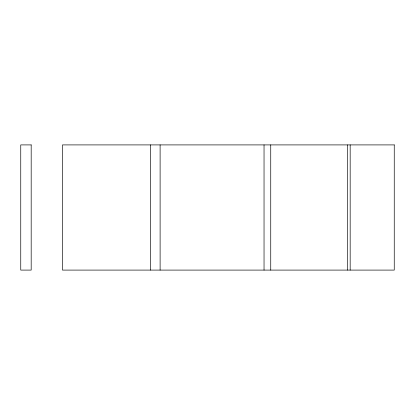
<?xml version="1.0" encoding="UTF-8"?>
<svg xmlns="http://www.w3.org/2000/svg" width="415" height="415" viewBox="0 0 415 415"><rect width="100%" height="100%" fill="white"/><g stroke="black" fill="none" stroke-linecap="round" stroke-linejoin="round"><path stroke-width="0.62" d="M350.172 144.908L350.172 270.092M347.469 144.908L347.469 270.092M270.741 144.908L270.741 270.092M264.039 144.908L264.039 270.092M160.112 144.908L160.112 270.092M150.655 144.908L150.655 270.092M31.182 144.908L20.75 144.908L20.75 270.092L31.182 270.092L31.182 144.908M394.25 144.908L62.478 144.908L62.478 270.092L394.25 270.092L394.25 144.908"/></g></svg>
